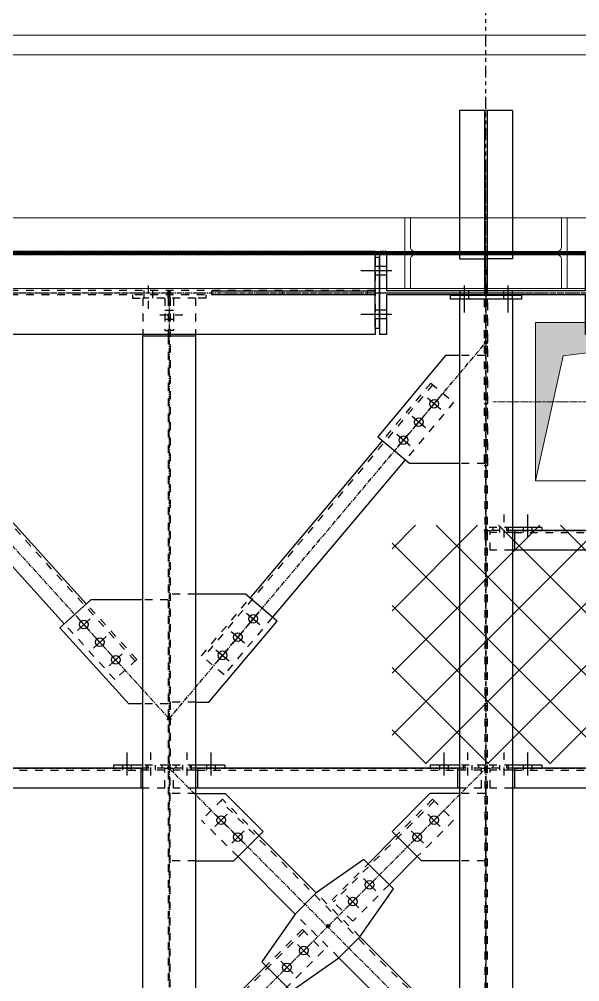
# Model space of a CAD drawing. Header units: inches. Extents: x 209270 to 234360, y -180214 to -150194.
# Drawn here: x 224333 to 225749, y -157102 to -154674 of the extents above; entities that cross this region are included whole.
import ezdxf

# ---------------------------------------------------------------- set-up
doc = ezdxf.new("R2010")
doc.units = ezdxf.units.IN
doc.header["$LTSCALE"] = 10
doc.header["$MEASUREMENT"] = 0
for name, pattern in [('CENTER', [2, 1.25, -0.25, 0.25, -0.25]), ('CENTER2', [1.125, 0.75, -0.125, 0.125, -0.125]), ('DXK_LINE_DOT2', [3.9198, 1.9599, -1.9599]), ('DXK_LINE_DOT5', [7.8785, 2.979, -0.9799, 0.9799, -0.9799, 0.9799, -0.9799]), ('HIDDEN', [0.375, 0.25, -0.125]), ('PHANTOM', [2.5, 1.25, -0.25, 0.25, -0.25, 0.25, -0.25])]:
    doc.linetypes.add(name, pattern=pattern)
for name, color, linetype in [('$AUDIT_BAD_LAYER1', 1, 'Continuous'), ('_STR_0', 5, 'Continuous'), ('_STR_1', 5, 'Continuous'), ('_STR_2', 5, 'Continuous'), ('_STR_4', 5, 'Continuous')]:
    doc.layers.add(name, color=color, linetype=linetype)
for name, color, linetype, lineweight in [('CEN', 1, 'CENTER', 9), ('CENETR LINE', 1, 'CENTER2', 9), ('CIVIL', 1, 'Continuous', 9), ('handrail', 1, 'FENCELINE1', 9), ('HIDDEN', 1, 'HIDDEN', 9), ('MAIN OBJECT', 1, 'Continuous', 18), ('PANTHOM', 1, 'PHANTOM', 0), ('Sheeting', 1, 'Continuous', 0)]:
    doc.layers.add(name, color=color, linetype=linetype, lineweight=lineweight)
doc.linetypes.add('FENCELINE1', pattern='A,0.25,-0.1,[133,arial.ttf,S=0.1,R=0,X=-0.1,Y=0],-0.1,1', length=1.45)

# ---------------------------------------------------------------- blocks, each defined once
blk = doc.blocks.new('A$Ccfc223fc')
at = {"layer": 'MAIN OBJECT'}
h = blk.add_hatch(color=6, dxfattribs=at)
h.dxf.hatch_style = 1
h.paths.add_polyline_path([(-375, -200), (-375, 200), (375, 200), (-304.8, 115.5)])
at = {"layer": 'CENETR LINE'}
for p, q in [((0, -268.7), (0, 268.7)), ((483.2, 0), (-483.2, 0))]:
    blk.add_line(p, q, dxfattribs=at)
at = {"layer": 'CIVIL'}
blk.add_lwpolyline([(-375, -200), (375, -200), (375, 200), (-375, 200)], close=True, dxfattribs=at)
blk.add_lwpolyline([(-375, -200), (-304.8, 115.5), (375, 200)], dxfattribs=at)
blk = doc.blocks.new('A$C426f7GU6TT')
at = {"layer": 'CEN'}
for p, q in [((0, 235.7), (0, -235.7)), ((-235.7, 0), (235.7, 0))]:
    blk.add_line(p, q, dxfattribs=at)
blk.add_circle((0, 0), 5, dxfattribs=at)
at = {"layer": 'MAIN OBJECT'}
blk.add_lwpolyline([(4.4, -180.2, 0.414214), (14.6, -190.4), (89.4, -190.4), (89.4, -204.7), (-89.4, -204.7), (-89.4, -190.4), (-14.6, -190.4, 0.414214), (-4.4, -180.2), (-4.4, 180.2, 0.414214), (-14.6, 190.4), (-89.4, 190.4), (-89.4, 204.7), (89.4, 204.7), (89.4, 190.4), (14.6, 190.4, 0.414214), (4.4, 180.2), (4.4, -180.2)], format="xyb", dxfattribs=at)
blk = doc.blocks.new('GridLine-116860372-116903 - 114867')
at = {"layer": '_STR_2', "linetype": 'DXK_LINE_DOT5'}
blk.add_line((225511.9, -165456.7), (225511.9, -153291), dxfattribs=at)
blk = doc.blocks.new('GridLine-116860372-116908 - 114867')
at = {"layer": '_STR_2', "linetype": 'DXK_LINE_DOT5'}
blk.add_line((211379.7, -155363.7), (228961.1, -155363.7), dxfattribs=at)
blk = doc.blocks.new('Part-116860372-114885 - 114867')
at = {"layer": '_STR_4', "linetype": 'Continuous'}
blk.add_hatch(color=256, dxfattribs=at).paths.add_polyline_path([(225511.9, -155367.7, -1), (225511.9, -155359.7, -1)])
at = {"layer": '_STR_2', "linetype": 'Continuous'}
for p, q in [((225243.5, -155468.7), (225243.5, -155258.7)), ((225243.5, -155258.7), (225260.9, -155258.7)), ((225260.9, -155258.7), (225260.9, -155358.3)), ((225762.8, -155258.7), (225780.2, -155258.7)), ((225762.8, -155358.3), (225762.8, -155258.7)), ((225780.2, -155258.7), (225780.2, -155468.7)), ((225260.9, -155358.3), (225762.8, -155358.3)), ((225762.8, -155369.1), (225260.9, -155369.1)), ((225260.9, -155369.1), (225260.9, -155468.7)), ((225762.8, -155468.7), (225762.8, -155369.1)), ((225260.9, -155468.7), (225243.5, -155468.7)), ((225780.2, -155468.7), (225762.8, -155468.7))]:
    blk.add_line(p, q, dxfattribs=at)
at = {"layer": '_STR_4', "linetype": 'CENTER'}
blk.add_line((225511.9, -155363.7), (225511.9, -155363.7), dxfattribs=at)
at = {"layer": '_STR_4', "linetype": 'Continuous'}
blk.add_circle((225511.9, -155363.7), 4, dxfattribs=at)
blk = doc.blocks.new('Part-116860372-115064 - 114867')
at = {"layer": '_STR_4', "linetype": 'Continuous'}
for points in [[(224711.9, -156567.7, -1), (224711.9, -156559.7, -1)], [(225511.9, -156567.7, -1), (225511.9, -156559.7, -1)]]:
    blk.add_hatch(color=256, dxfattribs=at).paths.add_polyline_path(points)
at = {"layer": '_STR_1', "linetype": 'DXK_LINE_DOT2'}
for p, q in [((224783.5, -156563.7), (224722.7, -156563.7)), ((224722.7, -156613.7), (224722.7, -156563.7)), ((224778.5, -156568.7), (224722.7, -156568.7)), ((224783.5, -156568.7), (225440.3, -156568.7)), ((225501, -156563.7), (225440.3, -156563.7)), ((225501, -156568.7), (225445.3, -156568.7)), ((225501, -156613.7), (225501, -156563.7)), ((224778.5, -156613.7), (224722.7, -156613.7)), ((225501, -156613.7), (225445.3, -156613.7))]:
    blk.add_line(p, q, dxfattribs=at)
at = {"layer": '_STR_2', "linetype": 'Continuous'}
for p, q in [((224778.5, -156568.7), (224783.5, -156568.7)), ((225440.3, -156563.7), (224783.5, -156563.7)), ((224783.5, -156563.7), (224783.5, -156613.7)), ((225440.3, -156563.7), (225440.3, -156613.7)), ((225445.3, -156568.7), (225440.3, -156568.7)), ((225445.3, -156613.7), (224778.5, -156613.7))]:
    blk.add_line(p, q, dxfattribs=at)
at = {"layer": '_STR_4', "linetype": 'CENTER'}
for p, q in [((224711.9, -156563.7), (224722.7, -156563.7)), ((224783.5, -156563.7), (225440.3, -156563.7)), ((225501, -156563.7), (225511.9, -156563.7))]:
    blk.add_line(p, q, dxfattribs=at)
at = {"layer": '_STR_4', "linetype": 'Continuous'}
for centre in [(224711.9, -156563.7), (225511.9, -156563.7)]:
    blk.add_circle(centre, 4, dxfattribs=at)
blk = doc.blocks.new('Bolt-116860372-116052 - 114867')
at = {"layer": '_STR_2', "linetype": 'Continuous'}
for p, q in [((225242.5, -155297.7), (225232.5, -155297.7)), ((225242.5, -155297.7), (225232.5, -155297.7)), ((225242.5, -155297.7), (225232.5, -155297.7)), ((225242.5, -155297.7), (225232.5, -155297.7)), ((225242.5, -155297.7), (225232.5, -155297.7)), ((225242.5, -155297.7), (225232.5, -155297.7)), ((225242.5, -155297.7), (225232.5, -155297.7)), ((225242.5, -155297.7), (225232.5, -155297.7)), ((225242.5, -155297.7), (225232.5, -155297.7)), ((225242.5, -155297.7), (225232.5, -155297.7)), ((225242.5, -155297.7), (225232.5, -155297.7)), ((225260.9, -155297.7), (225243.5, -155297.7)), ((225260.9, -155297.7), (225243.5, -155297.7)), ((225260.9, -155297.7), (225243.5, -155297.7)), ((225260.9, -155297.7), (225243.5, -155297.7)), ((225260.9, -155297.7), (225243.5, -155297.7)), ((225260.9, -155297.7), (225243.5, -155297.7)), ((225260.9, -155297.7), (225243.5, -155297.7)), ((225260.9, -155297.7), (225243.5, -155297.7)), ((225260.9, -155297.7), (225243.5, -155297.7)), ((225260.9, -155297.7), (225243.5, -155297.7)), ((225260.9, -155297.7), (225243.5, -155297.7)), ((225273.9, -155308.7), (225195.9, -155308.7)), ((225273.9, -155308.7), (225195.9, -155308.7)), ((225273.9, -155308.7), (225195.9, -155308.7)), ((225273.9, -155308.7), (225195.9, -155308.7)), ((225273.9, -155308.7), (225195.9, -155308.7)), ((225273.9, -155308.7), (225195.9, -155308.7)), ((225273.9, -155308.7), (225195.9, -155308.7)), ((225273.9, -155308.7), (225195.9, -155308.7)), ((225273.9, -155308.7), (225195.9, -155308.7)), ((225273.9, -155308.7), (225195.9, -155308.7)), ((225273.9, -155308.7), (225195.9, -155308.7)), ((225242.5, -155319.7), (225232.5, -155319.7)), ((225242.5, -155319.7), (225232.5, -155319.7)), ((225242.5, -155319.7), (225232.5, -155319.7)), ((225242.5, -155319.7), (225232.5, -155319.7)), ((225242.5, -155319.7), (225232.5, -155319.7)), ((225242.5, -155319.7), (225232.5, -155319.7)), ((225242.5, -155319.7), (225232.5, -155319.7)), ((225242.5, -155319.7), (225232.5, -155319.7)), ((225242.5, -155319.7), (225232.5, -155319.7)), ((225242.5, -155319.7), (225232.5, -155319.7)), ((225242.5, -155319.7), (225232.5, -155319.7)), ((225260.9, -155319.7), (225243.5, -155319.7)), ((225260.9, -155319.7), (225243.5, -155319.7)), ((225260.9, -155319.7), (225243.5, -155319.7)), ((225260.9, -155319.7), (225243.5, -155319.7)), ((225260.9, -155319.7), (225243.5, -155319.7)), ((225260.9, -155319.7), (225243.5, -155319.7)), ((225260.9, -155319.7), (225243.5, -155319.7)), ((225260.9, -155319.7), (225243.5, -155319.7)), ((225260.9, -155319.7), (225243.5, -155319.7)), ((225260.9, -155319.7), (225243.5, -155319.7)), ((225260.9, -155319.7), (225243.5, -155319.7)), ((225273.9, -155418.7), (225195.9, -155418.7)), ((225273.9, -155418.7), (225195.9, -155418.7)), ((225273.9, -155418.7), (225195.9, -155418.7)), ((225273.9, -155418.7), (225195.9, -155418.7)), ((225273.9, -155418.7), (225195.9, -155418.7)), ((225273.9, -155418.7), (225195.9, -155418.7)), ((225273.9, -155418.7), (225195.9, -155418.7)), ((225273.9, -155418.7), (225195.9, -155418.7)), ((225273.9, -155418.7), (225195.9, -155418.7)), ((225273.9, -155418.7), (225195.9, -155418.7)), ((225273.9, -155418.7), (225195.9, -155418.7)), ((225242.5, -155407.7), (225232.5, -155407.7)), ((225242.5, -155407.7), (225232.5, -155407.7)), ((225242.5, -155407.7), (225232.5, -155407.7)), ((225242.5, -155407.7), (225232.5, -155407.7)), ((225242.5, -155407.7), (225232.5, -155407.7)), ((225242.5, -155407.7), (225232.5, -155407.7)), ((225242.5, -155407.7), (225232.5, -155407.7)), ((225242.5, -155407.7), (225232.5, -155407.7)), ((225242.5, -155407.7), (225232.5, -155407.7)), ((225242.5, -155407.7), (225232.5, -155407.7)), ((225242.5, -155407.7), (225232.5, -155407.7)), ((225260.9, -155407.7), (225243.5, -155407.7)), ((225260.9, -155407.7), (225243.5, -155407.7)), ((225260.9, -155407.7), (225243.5, -155407.7)), ((225260.9, -155407.7), (225243.5, -155407.7)), ((225260.9, -155407.7), (225243.5, -155407.7)), ((225260.9, -155407.7), (225243.5, -155407.7)), ((225260.9, -155407.7), (225243.5, -155407.7)), ((225260.9, -155407.7), (225243.5, -155407.7)), ((225260.9, -155407.7), (225243.5, -155407.7)), ((225260.9, -155407.7), (225243.5, -155407.7)), ((225260.9, -155407.7), (225243.5, -155407.7)), ((225242.5, -155429.7), (225232.5, -155429.7)), ((225242.5, -155429.7), (225232.5, -155429.7)), ((225242.5, -155429.7), (225232.5, -155429.7)), ((225242.5, -155429.7), (225232.5, -155429.7)), ((225242.5, -155429.7), (225232.5, -155429.7)), ((225242.5, -155429.7), (225232.5, -155429.7)), ((225242.5, -155429.7), (225232.5, -155429.7)), ((225242.5, -155429.7), (225232.5, -155429.7)), ((225242.5, -155429.7), (225232.5, -155429.7)), ((225242.5, -155429.7), (225232.5, -155429.7)), ((225242.5, -155429.7), (225232.5, -155429.7)), ((225260.9, -155429.7), (225243.5, -155429.7)), ((225260.9, -155429.7), (225243.5, -155429.7)), ((225260.9, -155429.7), (225243.5, -155429.7)), ((225260.9, -155429.7), (225243.5, -155429.7)), ((225260.9, -155429.7), (225243.5, -155429.7)), ((225260.9, -155429.7), (225243.5, -155429.7)), ((225260.9, -155429.7), (225243.5, -155429.7)), ((225260.9, -155429.7), (225243.5, -155429.7)), ((225260.9, -155429.7), (225243.5, -155429.7)), ((225260.9, -155429.7), (225243.5, -155429.7)), ((225260.9, -155429.7), (225243.5, -155429.7))]:
    blk.add_line(p, q, dxfattribs=at)
blk = doc.blocks.new('Part-116860372-114888 - 114867')
at = {"layer": '_STR_4', "linetype": 'Continuous'}
blk.add_hatch(color=256, dxfattribs=at).paths.add_polyline_path([(225511.9, -155367.7, -1), (225511.9, -155359.7, -1)])
at = {"layer": '_STR_1', "linetype": 'DXK_LINE_DOT2'}
for p, q in [((225232.5, -155273.7), (225232.5, -155453.7)), ((225232.5, -155358.3), (217317.9, -155358.3)), ((225232.5, -155369.1), (217317.9, -155369.1))]:
    blk.add_line(p, q, dxfattribs=at)
at = {"layer": '_STR_2', "linetype": 'Continuous'}
for p, q in [((219601.9, -155258.7), (225232.5, -155258.7)), ((225232.5, -155258.7), (225232.5, -155273.7)), ((225232.5, -155453.7), (225232.5, -155468.7)), ((225232.5, -155468.7), (219601.9, -155468.7))]:
    blk.add_line(p, q, dxfattribs=at)
at = {"layer": '_STR_4', "linetype": 'CENTER'}
blk.add_line((217011.9, -155363.7), (225511.9, -155363.7), dxfattribs=at)
at = {"layer": '_STR_4', "linetype": 'Continuous'}
blk.add_circle((225511.9, -155363.7), 4, dxfattribs=at)
blk = doc.blocks.new('Part-116860372-114889 - 114867')
at = {"layer": '_STR_4', "linetype": 'Continuous'}
blk.add_hatch(color=256, dxfattribs=at).paths.add_polyline_path([(225511.9, -155367.7, -1), (225511.9, -155359.7, -1)])
at = {"layer": '_STR_4', "linetype": 'CENTER'}
blk.add_line((225511.9, -155363.7), (228511.9, -155363.7), dxfattribs=at)
at = {"layer": '_STR_4', "linetype": 'Continuous'}
blk.add_circle((225511.9, -155363.7), 4, dxfattribs=at)
blk = doc.blocks.new('Part-116860372-114974 - 114867')
at = {"layer": '_STR_4', "linetype": 'Continuous'}
blk.add_hatch(color=256, dxfattribs=at).paths.add_polyline_path([(224711.9, -155367.7, -1), (224711.9, -155359.7, -1)])
at = {"layer": '_STR_1', "linetype": 'DXK_LINE_DOT2'}
for p, q in [((224778.5, -155377.1), (224645.3, -155377.1)), ((224645.3, -155377.1), (224645.3, -155468.7)), ((224709, -155377.1), (224709, -155468.7)), ((224714.7, -155377.1), (224714.7, -156555.7)), ((224778.5, -155377.1), (224778.5, -155468.7)), ((224709, -155473.7), (224709, -158292.1)), ((224714.7, -158292.1), (224714.7, -156555.7))]:
    blk.add_line(p, q, dxfattribs=at)
at = {"layer": '_STR_2', "linetype": 'Continuous'}
for p, q in [((224645.3, -158292.1), (224645.3, -155468.7)), ((224778.5, -155473.7), (224645.3, -155473.7)), ((224709, -155468.7), (224709, -155473.7)), ((224714.7, -155468.7), (224714.7, -155473.7)), ((224778.5, -155468.7), (224778.5, -158292.1))]:
    blk.add_line(p, q, dxfattribs=at)
at = {"layer": '_STR_4', "linetype": 'CENTER'}
blk.add_line((224711.9, -155363.7), (224711.9, -158363.7), dxfattribs=at)
at = {"layer": '_STR_4', "linetype": 'Continuous'}
blk.add_circle((224711.9, -155363.7), 4, dxfattribs=at)
blk = doc.blocks.new('Part-116860372-114975 - 114867')
at = {"layer": '_STR_4', "linetype": 'Continuous'}
blk.add_hatch(color=256, dxfattribs=at).paths.add_polyline_path([(225511.9, -155367.7, -1), (225511.9, -155359.7, -1)])
at = {"layer": '_STR_1', "linetype": 'DXK_LINE_DOT2'}
for p, q in [((225509, -155380.1), (225509, -158084.3)), ((225514.7, -155380.1), (225514.7, -158084.3))]:
    blk.add_line(p, q, dxfattribs=at)
at = {"layer": '_STR_2', "linetype": 'Continuous'}
for p, q in [((225578.5, -155380.1), (225445.3, -155380.1)), ((225445.3, -155380.1), (225445.3, -158084.3)), ((225578.5, -155380.1), (225578.5, -158084.3))]:
    blk.add_line(p, q, dxfattribs=at)
at = {"layer": '_STR_4', "linetype": 'CENTER'}
blk.add_line((225511.9, -155363.7), (225511.9, -158363.7), dxfattribs=at)
at = {"layer": '_STR_4', "linetype": 'Continuous'}
blk.add_circle((225511.9, -155363.7), 4, dxfattribs=at)
blk = doc.blocks.new('Part-116860372-115452 - 114867')
at = {"layer": '_STR_1', "linetype": 'DXK_LINE_DOT2'}
for p, q in [((224714.7, -155377.1), (224714.7, -155369.1)), ((224804.7, -155369.1), (224804.7, -155377.1)), ((224722.7, -155377.1), (224722.7, -155459.1)), ((224804.7, -155377.1), (224778.5, -155377.1)), ((224722.7, -155459.1), (224714.7, -155459.1))]:
    blk.add_line(p, q, dxfattribs=at)
blk = doc.blocks.new('Part-116860372-115865 - 114867')
at = {"layer": '_STR_1', "linetype": 'DXK_LINE_DOT2'}
blk.add_line((225578.5, -155380.1), (225445.3, -155380.1), dxfattribs=at)
at = {"layer": '_STR_2', "linetype": 'Continuous'}
for p, q in [((225421.9, -155380.1), (225421.9, -155370.1)), ((225421.9, -155370.1), (225601.9, -155370.1)), ((225601.9, -155370.1), (225601.9, -155380.1)), ((225445.3, -155380.1), (225421.9, -155380.1)), ((225601.9, -155380.1), (225578.5, -155380.1))]:
    blk.add_line(p, q, dxfattribs=at)
blk = doc.blocks.new('Bolt-116860372-115454 - 114867')
at = {"layer": '_STR_1', "linetype": 'DXK_LINE_DOT2'}
for p, q in [((224688, -155419.1), (224756, -155419.1)), ((224701, -155408.1), (224709, -155408.1)), ((224709, -155408.1), (224714.7, -155408.1)), ((224714.7, -155408.1), (224722.7, -155408.1)), ((224701, -155430.1), (224709, -155430.1)), ((224709, -155430.1), (224714.7, -155430.1)), ((224714.7, -155430.1), (224722.7, -155430.1))]:
    blk.add_line(p, q, dxfattribs=at)
blk = doc.blocks.new('Part-116860372-115063 - 114867')
at = {"layer": '_STR_4', "linetype": 'Continuous'}
for points in [[(223611.9, -156567.7, -1), (223611.9, -156559.7, -1)], [(224711.9, -156567.7, -1), (224711.9, -156559.7, -1)]]:
    blk.add_hatch(color=256, dxfattribs=at).paths.add_polyline_path(points)
at = {"layer": '_STR_1', "linetype": 'DXK_LINE_DOT2'}
for p, q in [((223706.9, -156563.7), (223624.2, -156563.7)), ((223624.2, -156613.7), (223624.2, -156563.7)), ((223701.9, -156568.7), (223624.2, -156568.7)), ((223706.9, -156568.7), (224640.3, -156568.7)), ((224701, -156563.7), (224640.3, -156563.7)), ((224701, -156568.7), (224645.3, -156568.7)), ((224701, -156613.7), (224701, -156563.7)), ((223701.9, -156613.7), (223624.2, -156613.7)), ((224701, -156613.7), (224640.3, -156613.7))]:
    blk.add_line(p, q, dxfattribs=at)
at = {"layer": '_STR_2', "linetype": 'Continuous'}
for p, q in [((223701.9, -156568.7), (223706.9, -156568.7)), ((224640.3, -156563.7), (223706.9, -156563.7)), ((223706.9, -156563.7), (223706.9, -156613.7)), ((224640.3, -156563.7), (224640.3, -156613.7)), ((224645.3, -156568.7), (224640.3, -156568.7)), ((224645.3, -156613.7), (223701.9, -156613.7))]:
    blk.add_line(p, q, dxfattribs=at)
at = {"layer": '_STR_4', "linetype": 'CENTER'}
for p, q in [((223611.9, -156563.7), (223624.2, -156563.7)), ((223706.9, -156563.7), (224640.3, -156563.7)), ((224701, -156563.7), (224711.9, -156563.7))]:
    blk.add_line(p, q, dxfattribs=at)
at = {"layer": '_STR_4', "linetype": 'Continuous'}
for centre in [(223611.9, -156563.7), (224711.9, -156563.7)]:
    blk.add_circle(centre, 4, dxfattribs=at)
blk = doc.blocks.new('Part-116860372-115065 - 114867')
at = {"layer": '_STR_4', "linetype": 'Continuous'}
for points in [[(225511.9, -156567.7, -1), (225511.9, -156559.7, -1)], [(226511.9, -156567.7, -1), (226511.9, -156559.7, -1)]]:
    blk.add_hatch(color=256, dxfattribs=at).paths.add_polyline_path(points)
at = {"layer": '_STR_1', "linetype": 'DXK_LINE_DOT2'}
for p, q in [((225583.5, -156563.7), (225522.7, -156563.7)), ((225522.7, -156613.7), (225522.7, -156563.7)), ((225578.5, -156568.7), (225522.7, -156568.7)), ((225583.5, -156568.7), (226440.3, -156568.7)), ((226501, -156563.7), (226440.3, -156563.7)), ((226501, -156568.7), (226445.3, -156568.7)), ((226501, -156613.7), (226501, -156563.7)), ((225578.5, -156613.7), (225522.7, -156613.7)), ((226501, -156613.7), (226445.3, -156613.7))]:
    blk.add_line(p, q, dxfattribs=at)
at = {"layer": '_STR_2', "linetype": 'Continuous'}
for p, q in [((225578.5, -156568.7), (225583.5, -156568.7)), ((226440.3, -156563.7), (225583.5, -156563.7)), ((225583.5, -156563.7), (225583.5, -156613.7)), ((226440.3, -156563.7), (226440.3, -156613.7)), ((226445.3, -156568.7), (226440.3, -156568.7)), ((226445.3, -156613.7), (225578.5, -156613.7))]:
    blk.add_line(p, q, dxfattribs=at)
at = {"layer": '_STR_4', "linetype": 'CENTER'}
for p, q in [((225511.9, -156563.7), (225522.7, -156563.7)), ((225583.5, -156563.7), (226440.3, -156563.7)), ((226501, -156563.7), (226511.9, -156563.7))]:
    blk.add_line(p, q, dxfattribs=at)
at = {"layer": '_STR_4', "linetype": 'Continuous'}
for centre in [(225511.9, -156563.7), (226511.9, -156563.7)]:
    blk.add_circle(centre, 4, dxfattribs=at)
blk = doc.blocks.new('Part-116860372-115084 - 114867')
at = {"layer": '_STR_4', "linetype": 'Continuous'}
for points in [[(225113.6, -156965.9, -1), (225113.6, -156957.9, -1)], [(224711.9, -157367.7, -1), (224711.9, -157359.7, -1)]]:
    blk.add_hatch(color=256, dxfattribs=at).paths.add_polyline_path(points)
at = {"layer": '_STR_1', "linetype": 'DXK_LINE_DOT2'}
for p, q in [((225048.2, -156970.8), (224956.3, -157062.7)), ((225048.2, -156970.8), (225101.3, -157023.8)), ((225052.5, -156975), (224797.7, -157229.8)), ((225101.3, -157023.8), (225009.3, -157115.7)), ((224793.5, -157225.5), (224885.4, -157133.6)), ((224938.4, -157186.6), (224846.5, -157278.6)), ((224846.5, -157278.6), (224793.5, -157225.5))]:
    blk.add_line(p, q, dxfattribs=at)
at = {"layer": '_STR_2', "linetype": 'Continuous'}
for p, q in [((224956.3, -157062.7), (224885.4, -157133.6)), ((225009.3, -157115.7), (224938.4, -157186.6))]:
    blk.add_line(p, q, dxfattribs=at)
at = {"layer": '_STR_4', "linetype": 'CENTER'}
blk.add_line((224711.9, -157363.7), (225113.6, -156961.9), dxfattribs=at)
at = {"layer": '_STR_4', "linetype": 'Continuous'}
for centre in [(225113.6, -156961.9), (224711.9, -157363.7)]:
    blk.add_circle(centre, 4, dxfattribs=at)
blk = doc.blocks.new('Part-116860372-115085 - 114867')
at = {"layer": '_STR_4', "linetype": 'Continuous'}
for points in [[(224711.9, -156567.7, -1), (224711.9, -156559.7, -1)], [(225511.9, -157367.7, -1), (225511.9, -157359.7, -1)]]:
    blk.add_hatch(color=256, dxfattribs=at).paths.add_polyline_path(points)
at = {"layer": '_STR_1', "linetype": 'DXK_LINE_DOT2'}
for p, q in [((224846.5, -156641.8), (224793.5, -156694.8)), ((225426, -157229.8), (224842.3, -156646)), ((224938.4, -156733.7), (224846.5, -156641.8)), ((224885.4, -156786.7), (224793.5, -156694.8)), ((225193.6, -156988.8), (225083.2, -156878.4)), ((225140.5, -157041.9), (225030.1, -156931.5)), ((225430.3, -157225.5), (225338.3, -157133.6)), ((225377.2, -157278.6), (225285.3, -157186.6)), ((225430.3, -157225.5), (225377.2, -157278.6))]:
    blk.add_line(p, q, dxfattribs=at)
at = {"layer": '_STR_2', "linetype": 'Continuous'}
for p, q in [((225083.2, -156878.4), (224938.4, -156733.7)), ((225030.1, -156931.5), (224885.4, -156786.7)), ((225338.3, -157133.6), (225193.6, -156988.8)), ((225285.3, -157186.6), (225140.5, -157041.9))]:
    blk.add_line(p, q, dxfattribs=at)
at = {"layer": '_STR_4', "linetype": 'CENTER'}
blk.add_line((224711.9, -156563.7), (225511.9, -157363.7), dxfattribs=at)
at = {"layer": '_STR_4', "linetype": 'Continuous'}
for centre in [(224711.9, -156563.7), (225511.9, -157363.7)]:
    blk.add_circle(centre, 4, dxfattribs=at)
blk = doc.blocks.new('Part-116860372-115086 - 114867')
at = {"layer": '_STR_4', "linetype": 'Continuous'}
for points in [[(225511.9, -155492.7, -1), (225511.9, -155484.7, -1)], [(224711.9, -156442.7, -1), (224711.9, -156434.7, -1)]]:
    blk.add_hatch(color=256, dxfattribs=at).paths.add_polyline_path(points)
at = {"layer": '_STR_1', "linetype": 'DXK_LINE_DOT2'}
for p, q in [((225377.5, -155595.5), (224798, -156283.6)), ((225372.9, -155591.6), (225250.5, -155736.9)), ((225372.9, -155591.6), (225430.3, -155639.9)), ((225430.3, -155639.9), (225307.9, -155785.3)), ((224793.5, -156279.7), (224915.8, -156134.4)), ((224973.2, -156182.7), (224850.8, -156328)), ((224850.8, -156328), (224793.5, -156279.7))]:
    blk.add_line(p, q, dxfattribs=at)
at = {"layer": '_STR_2', "linetype": 'Continuous'}
for p, q in [((225250.5, -155736.9), (224915.8, -156134.4)), ((225307.9, -155785.3), (224973.2, -156182.7))]:
    blk.add_line(p, q, dxfattribs=at)
at = {"layer": '_STR_4', "linetype": 'CENTER'}
blk.add_line((224711.9, -156438.7), (225511.9, -155488.7), dxfattribs=at)
at = {"layer": '_STR_4', "linetype": 'Continuous'}
for centre in [(225511.9, -155488.7), (224711.9, -156438.7)]:
    blk.add_circle(centre, 4, dxfattribs=at)
blk = doc.blocks.new('Part-116860372-115088 - 114867')
at = {"layer": '_STR_4', "linetype": 'Continuous'}
for points in [[(223736.9, -155367.7, -1), (223736.9, -155359.7, -1)], [(224711.9, -156442.7, -1), (224711.9, -156434.7, -1)]]:
    blk.add_hatch(color=256, dxfattribs=at).paths.add_polyline_path(points)
at = {"layer": '_STR_1', "linetype": 'DXK_LINE_DOT2'}
for p, q in [((223899.7, -155483.7), (223844.1, -155534.1)), ((224625.8, -156293.2), (223895.3, -155487.7)), ((224027.3, -155624.4), (223899.7, -155483.7)), ((223971.8, -155674.8), (223844.1, -155534.1)), ((224630.3, -156289.2), (224502.6, -156148.4)), ((224574.7, -156339.6), (224447.1, -156198.8)), ((224630.3, -156289.2), (224574.7, -156339.6))]:
    blk.add_line(p, q, dxfattribs=at)
at = {"layer": '_STR_2', "linetype": 'Continuous'}
for p, q in [((224502.6, -156148.4), (224027.3, -155624.4)), ((224447.1, -156198.8), (223971.8, -155674.8))]:
    blk.add_line(p, q, dxfattribs=at)
at = {"layer": '_STR_4', "linetype": 'CENTER'}
blk.add_line((223736.9, -155363.7), (224711.9, -156438.7), dxfattribs=at)
at = {"layer": '_STR_4', "linetype": 'Continuous'}
for centre in [(223736.9, -155363.7), (224711.9, -156438.7)]:
    blk.add_circle(centre, 4, dxfattribs=at)
blk = doc.blocks.new('Bolt-116860372-115720 - 114867')
at = {"layer": '_STR_1', "linetype": 'DXK_LINE_DOT2'}
for p, q in [((224666, -156581.7), (224666, -156523.7)), ((224655, -156563.7), (224655, -156555.7)), ((224677, -156563.7), (224677, -156555.7)), ((224655, -156568.7), (224655, -156563.7)), ((224677, -156568.7), (224677, -156563.7))]:
    blk.add_line(p, q, dxfattribs=at)
at = {"layer": '_STR_2', "linetype": 'Continuous'}
for p, q in [((224606, -156581.7), (224606, -156523.7)), ((224595, -156563.7), (224595, -156555.7)), ((224617, -156563.7), (224617, -156555.7)), ((224595, -156568.7), (224595, -156563.7)), ((224617, -156568.7), (224617, -156563.7))]:
    blk.add_line(p, q, dxfattribs=at)
blk = doc.blocks.new('Bolt-116860372-115460 - 114867')
at = {"layer": '_STR_1', "linetype": 'DXK_LINE_DOT2'}
for p, q in [((224659, -155345.3), (224659, -155413.3)), ((224648, -155358.3), (224648, -155369.1)), ((224648, -155369.1), (224648, -155377.1)), ((224670, -155358.3), (224670, -155369.1)), ((224670, -155369.1), (224670, -155377.1))]:
    blk.add_line(p, q, dxfattribs=at)
blk = doc.blocks.new('Bolt-116860372-116186 - 114867')
at = {"layer": '_STR_2', "linetype": 'Continuous'}
for p, q in [((224858.5, -156710.3), (224827.4, -156679.2)), ((224858.5, -156679.2), (224827.4, -156710.3)), ((224900.9, -156752.8), (224869.8, -156721.7)), ((224900.9, -156721.7), (224869.8, -156752.8))]:
    blk.add_line(p, q, dxfattribs=at)
for centre in [(224843, -156694.8), (224885.4, -156737.2)]:
    blk.add_circle(centre, 11, dxfattribs=at)
blk = doc.blocks.new('Part-116860372-116051 - 114867')
at = {"layer": '_STR_2', "linetype": 'Continuous'}
for p, q in [((225232.5, -155453.7), (225232.5, -155273.7)), ((225232.5, -155273.7), (225242.5, -155273.7)), ((225242.5, -155273.7), (225242.5, -155453.7)), ((225242.5, -155453.7), (225232.5, -155453.7))]:
    blk.add_line(p, q, dxfattribs=at)
blk = doc.blocks.new('Part-116860372-115453 - 114867')
at = {"layer": '_STR_1', "linetype": 'DXK_LINE_DOT2'}
for p, q in [((224619, -155369.1), (224619, -155377.1)), ((224709, -155377.1), (224709, -155369.1)), ((224619, -155377.1), (224645.3, -155377.1)), ((224701, -155377.1), (224701, -155459.1)), ((224701, -155459.1), (224709, -155459.1))]:
    blk.add_line(p, q, dxfattribs=at)
blk = doc.blocks.new('Part-116860372-149992 - 114867')
at = {"layer": '_STR_1', "linetype": 'DXK_LINE_DOT2'}
for p, q in [((225578.5, -155955.7), (225514.7, -155955.7)), ((225529.7, -155963.7), (225529.7, -155955.7)), ((225564.7, -155963.7), (225564.7, -155955.7))]:
    blk.add_line(p, q, dxfattribs=at)
at = {"layer": '_STR_2', "linetype": 'Continuous'}
for p, q in [((225652.7, -155955.7), (225578.5, -155955.7)), ((225583.5, -155963.7), (225578.5, -155963.7)), ((225652.7, -155955.7), (225652.7, -155963.7))]:
    blk.add_line(p, q, dxfattribs=at)
blk = doc.blocks.new('Bolt-116860372-115866 - 114867')
at = {"layer": '_STR_2', "linetype": 'Continuous'}
for p, q in [((225456.9, -155345.3), (225456.9, -155413.3)), ((225456.9, -155345.3), (225456.9, -155413.3)), ((225456.9, -155345.3), (225456.9, -155413.3)), ((225456.9, -155345.3), (225456.9, -155413.3)), ((225456.9, -155345.3), (225456.9, -155413.3)), ((225456.9, -155345.3), (225456.9, -155413.3)), ((225566.9, -155345.3), (225566.9, -155413.3)), ((225566.9, -155345.3), (225566.9, -155413.3)), ((225566.9, -155345.3), (225566.9, -155413.3)), ((225566.9, -155345.3), (225566.9, -155413.3)), ((225566.9, -155345.3), (225566.9, -155413.3)), ((225566.9, -155345.3), (225566.9, -155413.3)), ((225445.9, -155358.3), (225445.9, -155369.1)), ((225445.9, -155358.3), (225445.9, -155369.1)), ((225445.9, -155358.3), (225445.9, -155369.1)), ((225445.9, -155358.3), (225445.9, -155369.1)), ((225445.9, -155358.3), (225445.9, -155369.1)), ((225445.9, -155358.3), (225445.9, -155369.1)), ((225445.9, -155370.1), (225445.9, -155380.1)), ((225445.9, -155370.1), (225445.9, -155380.1)), ((225445.9, -155370.1), (225445.9, -155380.1)), ((225445.9, -155370.1), (225445.9, -155380.1)), ((225445.9, -155370.1), (225445.9, -155380.1)), ((225445.9, -155370.1), (225445.9, -155380.1)), ((225467.9, -155358.3), (225467.9, -155369.1)), ((225467.9, -155358.3), (225467.9, -155369.1)), ((225467.9, -155358.3), (225467.9, -155369.1)), ((225467.9, -155358.3), (225467.9, -155369.1)), ((225467.9, -155358.3), (225467.9, -155369.1)), ((225467.9, -155358.3), (225467.9, -155369.1)), ((225467.9, -155370.1), (225467.9, -155380.1)), ((225467.9, -155370.1), (225467.9, -155380.1)), ((225467.9, -155370.1), (225467.9, -155380.1)), ((225467.9, -155370.1), (225467.9, -155380.1)), ((225467.9, -155370.1), (225467.9, -155380.1)), ((225467.9, -155370.1), (225467.9, -155380.1)), ((225555.9, -155358.3), (225555.9, -155369.1)), ((225555.9, -155358.3), (225555.9, -155369.1)), ((225555.9, -155358.3), (225555.9, -155369.1)), ((225555.9, -155358.3), (225555.9, -155369.1)), ((225555.9, -155358.3), (225555.9, -155369.1)), ((225555.9, -155358.3), (225555.9, -155369.1)), ((225555.9, -155370.1), (225555.9, -155380.1)), ((225555.9, -155370.1), (225555.9, -155380.1)), ((225555.9, -155370.1), (225555.9, -155380.1)), ((225555.9, -155370.1), (225555.9, -155380.1)), ((225555.9, -155370.1), (225555.9, -155380.1)), ((225555.9, -155370.1), (225555.9, -155380.1)), ((225577.9, -155358.3), (225577.9, -155369.1)), ((225577.9, -155358.3), (225577.9, -155369.1)), ((225577.9, -155358.3), (225577.9, -155369.1)), ((225577.9, -155358.3), (225577.9, -155369.1)), ((225577.9, -155358.3), (225577.9, -155369.1)), ((225577.9, -155358.3), (225577.9, -155369.1)), ((225577.9, -155370.1), (225577.9, -155380.1)), ((225577.9, -155370.1), (225577.9, -155380.1)), ((225577.9, -155370.1), (225577.9, -155380.1)), ((225577.9, -155370.1), (225577.9, -155380.1)), ((225577.9, -155370.1), (225577.9, -155380.1)), ((225577.9, -155370.1), (225577.9, -155380.1))]:
    blk.add_line(p, q, dxfattribs=at)
blk = doc.blocks.new('Part-116860372-115719 - 114867')
at = {"layer": '_STR_1', "linetype": 'DXK_LINE_DOT2'}
for p, q in [((224709, -156555.7), (224645.3, -156555.7)), ((224659, -156563.7), (224659, -156555.7)), ((224694, -156563.7), (224694, -156555.7)), ((224709, -156555.7), (224709, -156563.7))]:
    blk.add_line(p, q, dxfattribs=at)
at = {"layer": '_STR_2', "linetype": 'Continuous'}
for p, q in [((224645.3, -156555.7), (224571, -156555.7)), ((224571, -156555.7), (224571, -156563.7)), ((224645.3, -156563.7), (224640.3, -156563.7))]:
    blk.add_line(p, q, dxfattribs=at)
blk = doc.blocks.new('Part-116860372-115715 - 114867')
at = {"layer": '_STR_1', "linetype": 'DXK_LINE_DOT2'}
for p, q in [((225578.5, -156555.7), (225514.7, -156555.7)), ((225529.7, -156563.7), (225529.7, -156555.7)), ((225564.7, -156563.7), (225564.7, -156555.7))]:
    blk.add_line(p, q, dxfattribs=at)
at = {"layer": '_STR_2', "linetype": 'Continuous'}
for p, q in [((225652.7, -156555.7), (225578.5, -156555.7)), ((225652.7, -156555.7), (225652.7, -156563.7)), ((225583.5, -156563.7), (225578.5, -156563.7))]:
    blk.add_line(p, q, dxfattribs=at)
blk = doc.blocks.new('Part-116860372-115713 - 114867')
at = {"layer": '_STR_1', "linetype": 'DXK_LINE_DOT2'}
for p, q in [((224778.5, -156555.7), (224714.7, -156555.7)), ((224729.7, -156563.7), (224729.7, -156555.7)), ((224764.7, -156563.7), (224764.7, -156555.7))]:
    blk.add_line(p, q, dxfattribs=at)
at = {"layer": '_STR_2', "linetype": 'Continuous'}
for p, q in [((224852.7, -156555.7), (224778.5, -156555.7)), ((224852.7, -156555.7), (224852.7, -156563.7)), ((224783.5, -156563.7), (224778.5, -156563.7))]:
    blk.add_line(p, q, dxfattribs=at)
blk = doc.blocks.new('Bolt-116860372-115714 - 114867')
at = {"layer": '_STR_1', "linetype": 'DXK_LINE_DOT2'}
for p, q in [((224757.7, -156581.7), (224757.7, -156523.7)), ((224746.7, -156563.7), (224746.7, -156555.7)), ((224768.7, -156563.7), (224768.7, -156555.7)), ((224746.7, -156568.7), (224746.7, -156563.7)), ((224768.7, -156568.7), (224768.7, -156563.7))]:
    blk.add_line(p, q, dxfattribs=at)
at = {"layer": '_STR_2', "linetype": 'Continuous'}
for p, q in [((224817.7, -156581.7), (224817.7, -156523.7)), ((224806.7, -156563.7), (224806.7, -156555.7)), ((224828.7, -156563.7), (224828.7, -156555.7)), ((224806.7, -156568.7), (224806.7, -156563.7)), ((224828.7, -156568.7), (224828.7, -156563.7))]:
    blk.add_line(p, q, dxfattribs=at)
blk = doc.blocks.new('Bolt-116860372-115716 - 114867')
at = {"layer": '_STR_1', "linetype": 'DXK_LINE_DOT2'}
for p, q in [((225557.7, -156581.7), (225557.7, -156523.7)), ((225546.7, -156563.7), (225546.7, -156555.7)), ((225568.7, -156563.7), (225568.7, -156555.7)), ((225546.7, -156568.7), (225546.7, -156563.7)), ((225568.7, -156568.7), (225568.7, -156563.7))]:
    blk.add_line(p, q, dxfattribs=at)
at = {"layer": '_STR_2', "linetype": 'Continuous'}
for p, q in [((225617.7, -156581.7), (225617.7, -156523.7)), ((225606.7, -156563.7), (225606.7, -156555.7)), ((225628.7, -156563.7), (225628.7, -156555.7)), ((225606.7, -156568.7), (225606.7, -156563.7)), ((225628.7, -156568.7), (225628.7, -156563.7))]:
    blk.add_line(p, q, dxfattribs=at)
blk = doc.blocks.new('Part-116860372-115721 - 114867')
at = {"layer": '_STR_1', "linetype": 'DXK_LINE_DOT2'}
for p, q in [((225509, -156555.7), (225445.3, -156555.7)), ((225459, -156563.7), (225459, -156555.7)), ((225494, -156563.7), (225494, -156555.7)), ((225509, -156555.7), (225509, -156563.7))]:
    blk.add_line(p, q, dxfattribs=at)
at = {"layer": '_STR_2', "linetype": 'Continuous'}
for p, q in [((225445.3, -156555.7), (225371, -156555.7)), ((225371, -156555.7), (225371, -156563.7)), ((225445.3, -156563.7), (225440.3, -156563.7))]:
    blk.add_line(p, q, dxfattribs=at)
blk = doc.blocks.new('Bolt-116860372-115722 - 114867')
at = {"layer": '_STR_1', "linetype": 'DXK_LINE_DOT2'}
for p, q in [((225466, -156581.7), (225466, -156523.7)), ((225455, -156563.7), (225455, -156555.7)), ((225477, -156563.7), (225477, -156555.7)), ((225455, -156568.7), (225455, -156563.7)), ((225477, -156568.7), (225477, -156563.7))]:
    blk.add_line(p, q, dxfattribs=at)
at = {"layer": '_STR_2', "linetype": 'Continuous'}
for p, q in [((225406, -156581.7), (225406, -156523.7)), ((225395, -156563.7), (225395, -156555.7)), ((225417, -156563.7), (225417, -156555.7)), ((225395, -156568.7), (225395, -156563.7)), ((225417, -156568.7), (225417, -156563.7))]:
    blk.add_line(p, q, dxfattribs=at)
blk = doc.blocks.new('Part-116860372-115892 - 114867')
at = {"layer": '_STR_1', "linetype": 'DXK_LINE_DOT2'}
for p, q in [((225506.9, -155380.1), (225506.9, -155800)), ((225506.9, -155395.1), (225516.9, -155395.1)), ((225516.9, -155800), (225516.9, -155380.1)), ((225516.9, -155643.8), (225506.9, -155643.8)), ((225506.9, -155800), (225516.9, -155800))]:
    blk.add_line(p, q, dxfattribs=at)
blk = doc.blocks.new('Part-116860372-116225 - 114867')
at = {"layer": '_STR_1', "linetype": 'DXK_LINE_DOT2'}
for p, q in [((225509, -155522.4), (225445.3, -155522.4)), ((225509, -155794.9), (225445.3, -155794.9))]:
    blk.add_line(p, q, dxfattribs=at)
at = {"layer": '_STR_2', "linetype": 'Continuous'}
for p, q in [((225410, -155522.4), (225239, -155727.3)), ((225445.3, -155522.4), (225410, -155522.4)), ((225239, -155727.3), (225319.3, -155794.9)), ((225445.3, -155794.9), (225319.3, -155794.9))]:
    blk.add_line(p, q, dxfattribs=at)
blk = doc.blocks.new('Part-116860372-116173 - 114867')
at = {"layer": '_STR_1', "linetype": 'DXK_LINE_DOT2'}
blk.add_line((225212.5, -155368.7), (225212.5, -155358.7), dxfattribs=at)
at = {"layer": '_STR_2', "linetype": 'Continuous'}
for p, q in [((224818.6, -155358.7), (225232.5, -155358.7)), ((224818.6, -155358.7), (224818.6, -155368.7)), ((225232.5, -155368.7), (224818.6, -155368.7)), ((224999, -155368.7), (224999, -155358.7))]:
    blk.add_line(p, q, dxfattribs=at)
blk = doc.blocks.new('Part-116860372-116185 - 114867')
at = {"layer": '_STR_1', "linetype": 'DXK_LINE_DOT2'}
for p, q in [((224778.5, -156627.3), (224714.7, -156627.3)), ((224778.5, -156797.3), (224714.7, -156797.3))]:
    blk.add_line(p, q, dxfattribs=at)
at = {"layer": '_STR_2', "linetype": 'Continuous'}
for p, q in [((224778.5, -156627.3), (224853.3, -156627.3)), ((224853.3, -156627.3), (224949, -156723.1)), ((224874.8, -156797.3), (224949, -156723.1)), ((224778.5, -156797.3), (224874.8, -156797.3))]:
    blk.add_line(p, q, dxfattribs=at)
blk = doc.blocks.new('Part-116860372-116193 - 114867')
at = {"layer": '_STR_4', "linetype": 'Continuous'}
for points in [[(225511.9, -156567.7, -1), (225511.9, -156559.7, -1)], [(225113.6, -156965.9, -1), (225113.6, -156957.9, -1)]]:
    blk.add_hatch(color=256, dxfattribs=at).paths.add_polyline_path(points)
at = {"layer": '_STR_1', "linetype": 'DXK_LINE_DOT2'}
for p, q in [((225381.5, -156646), (225126.7, -156900.8)), ((225377.2, -156641.8), (225285.3, -156733.7)), ((225377.2, -156641.8), (225430.3, -156694.8)), ((225430.3, -156694.8), (225338.3, -156786.7)), ((225122.5, -156896.5), (225214.4, -156804.6)), ((225267.4, -156857.6), (225175.5, -156949.5)), ((225175.5, -156949.5), (225122.5, -156896.5))]:
    blk.add_line(p, q, dxfattribs=at)
at = {"layer": '_STR_2', "linetype": 'Continuous'}
for p, q in [((225285.3, -156733.7), (225214.4, -156804.6)), ((225338.3, -156786.7), (225267.4, -156857.6))]:
    blk.add_line(p, q, dxfattribs=at)
at = {"layer": '_STR_4', "linetype": 'CENTER'}
blk.add_line((225113.6, -156961.9), (225511.9, -156563.7), dxfattribs=at)
at = {"layer": '_STR_4', "linetype": 'Continuous'}
for centre in [(225511.9, -156563.7), (225113.6, -156961.9)]:
    blk.add_circle(centre, 4, dxfattribs=at)
blk = doc.blocks.new('Part-116860372-116195 - 114867')
at = {"layer": '_STR_1', "linetype": 'DXK_LINE_DOT2'}
for p, q in [((225509, -156627.3), (225445.3, -156627.3)), ((225509, -156797.3), (225445.3, -156797.3))]:
    blk.add_line(p, q, dxfattribs=at)
at = {"layer": '_STR_2', "linetype": 'Continuous'}
for p, q in [((225370.5, -156627.3), (225274.7, -156723.1)), ((225445.3, -156627.3), (225370.5, -156627.3)), ((225348.9, -156797.3), (225274.7, -156723.1)), ((225445.3, -156797.3), (225348.9, -156797.3))]:
    blk.add_line(p, q, dxfattribs=at)
blk = doc.blocks.new('Bolt-116860372-116196 - 114867')
at = {"layer": '_STR_2', "linetype": 'Continuous'}
for p, q in [((225365.2, -156710.3), (225396.3, -156679.2)), ((225396.3, -156710.3), (225365.2, -156679.2)), ((225322.8, -156752.8), (225353.9, -156721.7)), ((225353.9, -156752.8), (225322.8, -156721.7))]:
    blk.add_line(p, q, dxfattribs=at)
for centre in [(225380.8, -156694.8), (225338.3, -156737.2)]:
    blk.add_circle(centre, 11, dxfattribs=at)
blk = doc.blocks.new('Part-116860372-116198 - 114867')
at = {"layer": '_STR_2', "linetype": 'Continuous'}
for p, q in [((225203.8, -156794), (225083.2, -156878.4)), ((225203.8, -156794), (225278, -156868.2)), ((225193.6, -156988.8), (225278, -156868.2)), ((225083.2, -156878.4), (225030.1, -156931.5)), ((225030.1, -156931.5), (224945.7, -157052.1)), ((225140.5, -157041.9), (225193.6, -156988.8)), ((225019.9, -157126.3), (225140.5, -157041.9)), ((225019.9, -157126.3), (224945.7, -157052.1))]:
    blk.add_line(p, q, dxfattribs=at)
blk = doc.blocks.new('Bolt-116860372-116199 - 114867')
at = {"layer": '_STR_2', "linetype": 'Continuous'}
for p, q in [((225036.2, -157039.3), (225067.3, -157008.2)), ((225067.3, -157039.3), (225036.2, -157008.2)), ((224993.8, -157081.8), (225024.9, -157050.7)), ((225024.9, -157081.8), (224993.8, -157050.7))]:
    blk.add_line(p, q, dxfattribs=at)
for centre in [(225051.8, -157023.8), (225009.3, -157066.2)]:
    blk.add_circle(centre, 11, dxfattribs=at)
blk = doc.blocks.new('Bolt-116860372-116200 - 114867')
at = {"layer": '_STR_2', "linetype": 'Continuous'}
for p, q in [((225233.5, -156842.1), (225202.4, -156873.2)), ((225202.4, -156842.1), (225233.5, -156873.2)), ((225191.1, -156884.5), (225159.9, -156915.6)), ((225159.9, -156884.5), (225191.1, -156915.6))]:
    blk.add_line(p, q, dxfattribs=at)
for centre in [(225217.9, -156857.6), (225175.5, -156900)]:
    blk.add_circle(centre, 11, dxfattribs=at)
blk = doc.blocks.new('Part-116860372-116219 - 114867')
at = {"layer": '_STR_1', "linetype": 'DXK_LINE_DOT2'}
for p, q in [((224709, -156138.4), (224645.3, -156138.4)), ((224709, -156400.8), (224645.3, -156400.8))]:
    blk.add_line(p, q, dxfattribs=at)
at = {"layer": '_STR_2', "linetype": 'Continuous'}
for p, q in [((224513.7, -156138.4), (224436, -156208.9)), ((224645.3, -156138.4), (224513.7, -156138.4)), ((224610, -156400.8), (224436, -156208.9)), ((224645.3, -156400.8), (224610, -156400.8))]:
    blk.add_line(p, q, dxfattribs=at)
blk = doc.blocks.new('Bolt-116860372-116220 - 114867')
at = {"layer": '_STR_2', "linetype": 'Continuous'}
for p, q in [((224480.2, -156216), (224512.8, -156186.5)), ((224481.7, -156184.9), (224511.3, -156217.5)), ((224520.5, -156260.5), (224553.1, -156230.9)), ((224522, -156229.4), (224551.6, -156262)), ((224560.8, -156304.9), (224593.4, -156275.3)), ((224562.3, -156273.8), (224591.9, -156306.4))]:
    blk.add_line(p, q, dxfattribs=at)
for centre in [(224496.5, -156201.2), (224536.8, -156245.7), (224577.1, -156290.1)]:
    blk.add_circle(centre, 11, dxfattribs=at)
blk = doc.blocks.new('Part-116860372-116222 - 114867')
at = {"layer": '_STR_1', "linetype": 'DXK_LINE_DOT2'}
for p, q in [((224778.5, -156124.7), (224714.7, -156124.7)), ((224778.5, -156397.2), (224714.7, -156397.2))]:
    blk.add_line(p, q, dxfattribs=at)
at = {"layer": '_STR_2', "linetype": 'Continuous'}
for p, q in [((224904.4, -156124.7), (224778.5, -156124.7)), ((224984.7, -156192.3), (224904.4, -156124.7)), ((224812.1, -156397.2), (224984.7, -156192.3)), ((224778.5, -156397.2), (224812.1, -156397.2))]:
    blk.add_line(p, q, dxfattribs=at)
blk = doc.blocks.new('Bolt-116860372-116223 - 114867')
at = {"layer": '_STR_2', "linetype": 'Continuous'}
for p, q in [((224938.1, -156170.1), (224909.7, -156203.7)), ((224907.1, -156172.7), (224940.7, -156201.1)), ((224868.4, -156218.6), (224902.1, -156247)), ((224899.4, -156216), (224871.1, -156249.6)), ((224829.8, -156264.5), (224863.4, -156292.9)), ((224860.8, -156261.9), (224832.4, -156295.5))]:
    blk.add_line(p, q, dxfattribs=at)
for centre in [(224923.9, -156186.9), (224885.2, -156232.8), (224846.6, -156278.7)]:
    blk.add_circle(centre, 11, dxfattribs=at)
blk = doc.blocks.new('Bolt-116860372-116226 - 114867')
at = {"layer": '_STR_2', "linetype": 'Continuous'}
for p, q in [((225397.8, -155658.3), (225364.1, -155630)), ((225366.8, -155661), (225395.1, -155627.3)), ((225359.1, -155704.2), (225325.5, -155675.9)), ((225328.1, -155706.9), (225356.5, -155673.2)), ((225320.5, -155750.1), (225286.8, -155721.8)), ((225289.5, -155752.8), (225317.8, -155719.1))]:
    blk.add_line(p, q, dxfattribs=at)
for centre in [(225380.9, -155644.2), (225342.3, -155690), (225303.6, -155735.9)]:
    blk.add_circle(centre, 11, dxfattribs=at)
blk = doc.blocks.new('Part-116860372-154283 - 114867')
at = {"layer": '_STR_1', "linetype": 'DXK_LINE_DOT2'}
for p, q in [((225509, -154903.7), (225509, -154953.7)), ((225514.7, -155358.3), (225514.7, -155278.3)), ((225509, -155358.3), (225509, -155358.3)), ((225514.7, -155358.3), (225509, -155358.3)), ((225509, -155358.3), (225509, -155358.3)), ((225509, -155358.3), (225514.7, -155358.3)), ((225514.7, -155358.3), (225514.7, -155358.3))]:
    blk.add_line(p, q, dxfattribs=at)
at = {"layer": '_STR_2', "linetype": 'Continuous'}
for p, q in [((225578.5, -154903.7), (225445.3, -154903.7)), ((225445.3, -154903.7), (225445.3, -155278.3)), ((225509, -155358.3), (225509, -154903.7)), ((225514.7, -154903.7), (225514.7, -155358.3)), ((225578.5, -154903.7), (225578.5, -155278.3)), ((225509, -154953.7), (225514.7, -154953.7)), ((225445.3, -155278.3), (225509, -155278.3)), ((225578.5, -155278.3), (225514.7, -155278.3))]:
    blk.add_line(p, q, dxfattribs=at)
blk = doc.blocks.new('Part-116860372-149991 - 114867')
at = {"layer": '_STR_4', "linetype": 'Continuous'}
for points in [[(225511.9, -155967.7, -1), (225511.9, -155959.7, -1)], [(226511.9, -155967.7, -1), (226511.9, -155959.7, -1)]]:
    blk.add_hatch(color=256, dxfattribs=at).paths.add_polyline_path(points)
at = {"layer": '_STR_1', "linetype": 'DXK_LINE_DOT2'}
for p, q in [((225583.5, -155963.7), (225522.7, -155963.7)), ((225522.7, -156013.7), (225522.7, -155963.7)), ((225578.5, -155968.7), (225522.7, -155968.7)), ((225583.5, -155968.7), (226440.3, -155968.7)), ((226501, -155963.7), (226440.3, -155963.7)), ((226501, -155968.7), (226445.3, -155968.7)), ((226501, -156013.7), (226501, -155963.7)), ((225578.5, -156013.7), (225522.7, -156013.7)), ((226501, -156013.7), (226445.3, -156013.7))]:
    blk.add_line(p, q, dxfattribs=at)
at = {"layer": '_STR_2', "linetype": 'Continuous'}
for p, q in [((225578.5, -155968.7), (225583.5, -155968.7)), ((226440.3, -155963.7), (225583.5, -155963.7)), ((225583.5, -155963.7), (225583.5, -156013.7)), ((226440.3, -155963.7), (226440.3, -156013.7)), ((226445.3, -155968.7), (226440.3, -155968.7)), ((226445.3, -156013.7), (225578.5, -156013.7))]:
    blk.add_line(p, q, dxfattribs=at)
at = {"layer": '_STR_4', "linetype": 'CENTER'}
for p, q in [((225511.9, -155963.7), (225522.7, -155963.7)), ((225583.5, -155963.7), (226440.3, -155963.7)), ((226501, -155963.7), (226511.9, -155963.7))]:
    blk.add_line(p, q, dxfattribs=at)
at = {"layer": '_STR_4', "linetype": 'Continuous'}
for centre in [(225511.9, -155963.7), (226511.9, -155963.7)]:
    blk.add_circle(centre, 4, dxfattribs=at)
blk = doc.blocks.new('Bolt-116860372-149994 - 114867')
at = {"layer": '_STR_1', "linetype": 'DXK_LINE_DOT2'}
for p, q in [((225557.7, -155981.7), (225557.7, -155923.7)), ((225546.7, -155963.7), (225546.7, -155955.7)), ((225546.7, -155968.7), (225546.7, -155963.7)), ((225568.7, -155963.7), (225568.7, -155955.7)), ((225568.7, -155968.7), (225568.7, -155963.7))]:
    blk.add_line(p, q, dxfattribs=at)
at = {"layer": '_STR_2', "linetype": 'Continuous'}
for p, q in [((225617.7, -155981.7), (225617.7, -155923.7)), ((225606.7, -155963.7), (225606.7, -155955.7)), ((225606.7, -155968.7), (225606.7, -155963.7)), ((225628.7, -155963.7), (225628.7, -155955.7)), ((225628.7, -155968.7), (225628.7, -155963.7))]:
    blk.add_line(p, q, dxfattribs=at)

msp = doc.modelspace()

# ---------------------------------------------------------------- hatches: boundary and pattern name
at = {"layer": 'PANTHOM'}
h = msp.add_hatch(dxfattribs=at)
h.set_pattern_fill('ANSI37', color=256, scale=887.309452, angle=-180)
h.set_pattern_definition([(225, (329120.01, 2114796.26), (78.4278163, -78.4278163), []), (315, (329120.01, 2114796.26), (78.4278163, 78.4278163), [])])
h.paths.add_polyline_path([(225881.3, -156552.6), (225881.3, -155950.4), (225274.7, -155950.4), (225274.7, -156552.6)])

# ---------------------------------------------------------------- linework, layer by layer
at = {"layer": 'CEN'}
msp.add_line((217212.2, -155263.7), (228311.6, -155263.7), dxfattribs=at)
at = {"layer": 'CEN', "elevation": 0.8}
msp.add_lwpolyline([(217011.9, -155263.7), (228511.9, -155263.7), (228511.9, -165263.7), (217011.9, -165263.7)], close=True, dxfattribs=at)
at = {"layer": 'handrail', "const_width": 10, "elevation": -448149754.8}
msp.add_lwpolyline([(228511.9, -159158.7), (228511.9, -155263.7), (217011.9, -155263.7), (217011.9, -156838.4)], dxfattribs=at)
at = {"layer": 'HIDDEN', "elevation": 0.8}
msp.add_lwpolyline([(228307.2, -155268.1), (217216.6, -155268.1), (217216.6, -155259.3), (228307.2, -155259.3)], close=True, dxfattribs=at)
at = {"layer": 'MAIN OBJECT', "elevation": 0.8}
msp.add_lwpolyline([(228307.2, -155353.1), (217216.6, -155353.1), (217216.6, -155174.3), (228307.2, -155174.3)], close=True, dxfattribs=at)
at = {"layer": 'Sheeting'}
for points in [[(216351.9, -154713.7), (229171.9, -154713.7), (229171.9, -165813.7), (216351.9, -165813.7)], [(216401.9, -154763.7), (229121.9, -154763.7), (229121.9, -165763.7), (216401.9, -165763.7)]]:
    msp.add_lwpolyline(points, close=True, dxfattribs=at)

# ---------------------------------------------------------------- block references
at = {"layer": '$AUDIT_BAD_LAYER1', "rotation": 270.0096740856855}
msp.add_blockref('A$C426f7GU6TT', (225511.9, -155263.7), dxfattribs=at)
at = {"layer": '_STR_0', "zscale": 0.8}
for name in ['GridLine-116860372-116903 - 114867', 'Part-116860372-154283 - 114867', 'GridLine-116860372-116908 - 114867', 'Part-116860372-114888 - 114867', 'Part-116860372-116051 - 114867', 'Part-116860372-114885 - 114867', 'Bolt-116860372-116052 - 114867', 'Part-116860372-114889 - 114867', 'Bolt-116860372-115460 - 114867', 'Bolt-116860372-115866 - 114867', 'Part-116860372-115088 - 114867', 'Part-116860372-115453 - 114867', 'Part-116860372-114974 - 114867', 'Part-116860372-115452 - 114867', 'Part-116860372-116173 - 114867', 'Part-116860372-115865 - 114867', 'Part-116860372-114975 - 114867', 'Part-116860372-115892 - 114867', 'Bolt-116860372-115454 - 114867', 'Part-116860372-115086 - 114867', 'Part-116860372-116225 - 114867', 'Bolt-116860372-116226 - 114867', 'Bolt-116860372-149994 - 114867', 'Part-116860372-149991 - 114867', 'Part-116860372-149992 - 114867', 'Part-116860372-116219 - 114867', 'Part-116860372-116222 - 114867', 'Bolt-116860372-116223 - 114867', 'Bolt-116860372-116220 - 114867', 'Bolt-116860372-115720 - 114867', 'Bolt-116860372-115714 - 114867', 'Bolt-116860372-115722 - 114867', 'Bolt-116860372-115716 - 114867', 'Part-116860372-115063 - 114867', 'Part-116860372-115719 - 114867', 'Part-116860372-115064 - 114867', 'Part-116860372-115085 - 114867', 'Part-116860372-115713 - 114867', 'Part-116860372-116193 - 114867', 'Part-116860372-115721 - 114867', 'Part-116860372-115065 - 114867', 'Part-116860372-115715 - 114867', 'Part-116860372-116185 - 114867', 'Part-116860372-116195 - 114867', 'Bolt-116860372-116186 - 114867', 'Bolt-116860372-116196 - 114867', 'Part-116860372-116198 - 114867', 'Bolt-116860372-116200 - 114867', 'Part-116860372-115084 - 114867', 'Bolt-116860372-116199 - 114867']:
    msp.add_blockref(name, (0, 0), dxfattribs=at)
at = {"layer": 'MAIN OBJECT'}
msp.add_blockref('A$Ccfc223fc', (226011.9, -155638.7, -0.8), dxfattribs=at)

doc.saveas('drawing.dxf')
